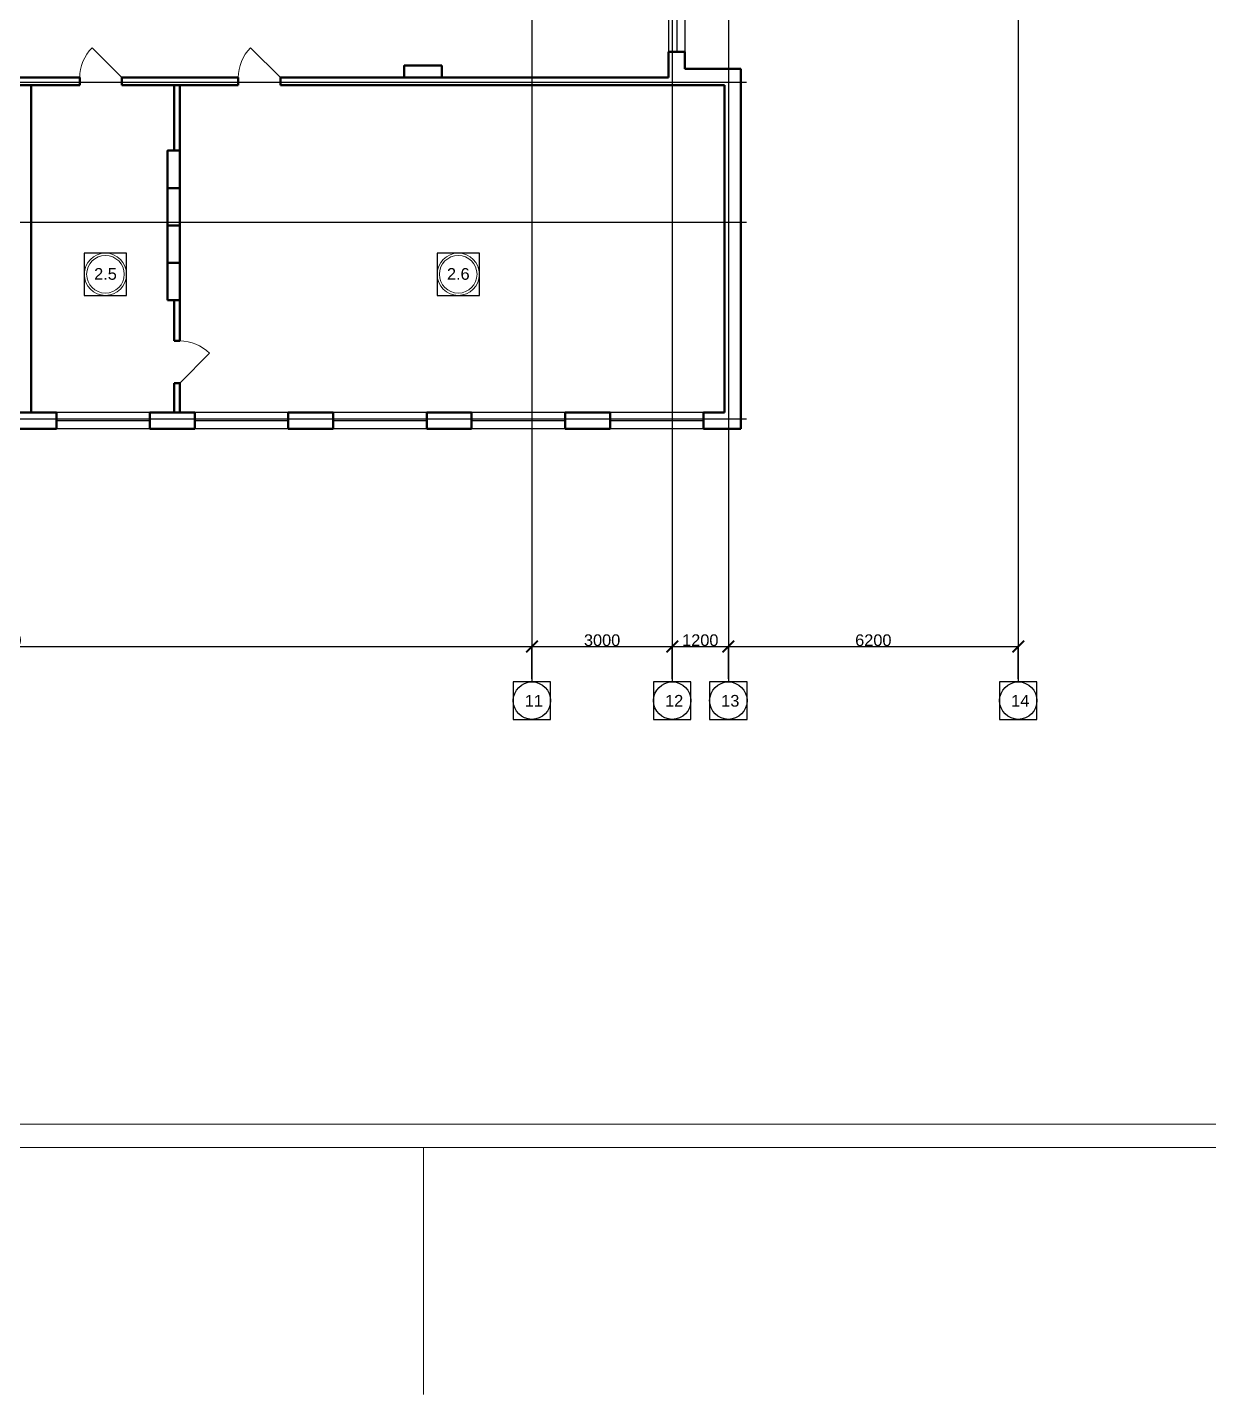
# Model space of a CAD drawing. Header units: metres. Extents: x -5 to 458, y -5 to 65.
# Drawn here: x 212.38 to 237.64, y -5.26 to 23.98 of the extents above; entities that cross this region are included whole.
import ezdxf
from ezdxf.enums import TextEntityAlignment as Align

# ---------------------------------------------------------------- set-up
doc = ezdxf.new("R2010")
doc.units = ezdxf.units.M
doc.linetypes.add('ACAD_ISO04W100', pattern=[30, 24, -3, 0, -3])
for name, color, linetype, lineweight in [('Level 50', 7, 'Continuous', 0), ('Двери', 250, 'Continuous', 5), ('Стены', 7, 'Continuous', 50)]:
    doc.layers.add(name, color=color, linetype=linetype, lineweight=lineweight)
for name, color, linetype in [('YOLO_TABLE', 1, 'Continuous'), ('Окна', 127, 'Continuous'), ('Оси', 30, 'Continuous'), ('Осн надпись', 7, 'Continuous'), ('размеры оси', 163, 'Continuous')]:
    doc.layers.add(name, color=color, linetype=linetype)
doc.styles.get("Standard").update_dxf_attribs({"font": 'arial.ttf'})
doc.styles.add('Style-Arial', font='arial.ttf')
doc.dimstyles.new('100', dxfattribs={"dimtxt": 0.25, "dimasz": 0.25, "dimexe": 0.0125, "dimexo": 0.0625, "dimgap": 0.0065, "dimtad": 1, "dimlfac": 1000, "dimtxsty": 'Standard', "dimblk": 'ARCHTICK', "dimcen": 0.25, "dimadec": 0, "dimazin": 0, "dimtfac": 1, "dimtmove": 0, "dimatfit": 3, "dimldrblk": 'ARCHTICK', "dimfxl": 1, "dimarcsym": 0})

# ---------------------------------------------------------------- blocks, each defined once
blk = doc.blocks.new('_ArchTick')
at = {"color": 0, "linetype": 'ByBlock', "const_width": 0.15}
blk.add_lwpolyline([(-0.5, -0.5), (0.5, 0.5)], dxfattribs=at)
blk = doc.blocks.new('*D141')
at = {"layer": 'Defpoints', "color": 0, "transparency": 16777216}
for p in [(223.166, 10.736), (200.366, 9.979), (223.166, 9.979)]:
    blk.add_point(p, dxfattribs=at)
at = {"layer": 'размеры оси', "color": 0, "lineweight": -2, "transparency": 16777216}
for p, q in [((200.366, 10.042), (200.366, 10.749)), ((200.366, 10.736), (223.166, 10.736)), ((223.166, 10.042), (223.166, 10.749))]:
    blk.add_line(p, q, dxfattribs=at)
at = {"layer": 'размеры оси', "color": 0, "lineweight": -2, "transparency": 16777216, "xscale": 0.25, "yscale": 0.25, "zscale": 0.25, "rotation": 180}
blk.add_blockref('_ArchTick', (200.366, 10.736), dxfattribs=at)
at = {"layer": 'размеры оси', "color": 0, "lineweight": -2, "transparency": 16777216, "xscale": 0.25, "yscale": 0.25, "zscale": 0.25}
blk.add_blockref('_ArchTick', (223.166, 10.736), dxfattribs=at)
at = {"layer": 'размеры оси', "color": 0, "transparency": 16777216, "insert": (211.766, 10.87), "char_height": 0.25, "attachment_point": 5}
blk.add_mtext('22800', dxfattribs=at)
blk = doc.blocks.new('*D142')
at = {"layer": 'Defpoints', "color": 0, "transparency": 16777216}
for p in [(226.166, 10.736), (223.166, 9.979), (226.166, 9.979)]:
    blk.add_point(p, dxfattribs=at)
at = {"layer": 'размеры оси', "color": 0, "lineweight": -2, "transparency": 16777216}
for p, q in [((223.166, 10.042), (223.166, 10.749)), ((223.166, 10.736), (226.166, 10.736)), ((226.166, 10.042), (226.166, 10.749))]:
    blk.add_line(p, q, dxfattribs=at)
at = {"layer": 'размеры оси', "color": 0, "lineweight": -2, "transparency": 16777216, "xscale": 0.25, "yscale": 0.25, "zscale": 0.25, "rotation": 180}
blk.add_blockref('_ArchTick', (223.166, 10.736), dxfattribs=at)
at = {"layer": 'размеры оси', "color": 0, "lineweight": -2, "transparency": 16777216, "xscale": 0.25, "yscale": 0.25, "zscale": 0.25}
blk.add_blockref('_ArchTick', (226.166, 10.736), dxfattribs=at)
at = {"layer": 'размеры оси', "color": 0, "transparency": 16777216, "insert": (224.666, 10.87), "char_height": 0.25, "attachment_point": 5}
blk.add_mtext('3000', dxfattribs=at)
blk = doc.blocks.new('*D143')
at = {"layer": 'Defpoints', "color": 0, "transparency": 16777216}
for p in [(227.366, 10.736), (226.166, 9.979), (227.366, 9.979)]:
    blk.add_point(p, dxfattribs=at)
at = {"layer": 'размеры оси', "color": 0, "lineweight": -2, "transparency": 16777216}
for p, q in [((226.166, 10.042), (226.166, 10.749)), ((226.166, 10.736), (227.366, 10.736)), ((227.366, 10.042), (227.366, 10.749))]:
    blk.add_line(p, q, dxfattribs=at)
at = {"layer": 'размеры оси', "color": 0, "lineweight": -2, "transparency": 16777216, "xscale": 0.25, "yscale": 0.25, "zscale": 0.25, "rotation": 180}
blk.add_blockref('_ArchTick', (226.166, 10.736), dxfattribs=at)
at = {"layer": 'размеры оси', "color": 0, "lineweight": -2, "transparency": 16777216, "xscale": 0.25, "yscale": 0.25, "zscale": 0.25}
blk.add_blockref('_ArchTick', (227.366, 10.736), dxfattribs=at)
at = {"layer": 'размеры оси', "color": 0, "transparency": 16777216, "insert": (226.766, 10.87), "char_height": 0.25, "attachment_point": 5}
blk.add_mtext('1200', dxfattribs=at)
blk = doc.blocks.new('*D144')
at = {"layer": 'Defpoints', "color": 0, "transparency": 16777216}
for p in [(233.566, 10.736), (227.366, 9.979), (233.566, 9.979)]:
    blk.add_point(p, dxfattribs=at)
at = {"layer": 'размеры оси', "color": 0, "lineweight": -2, "transparency": 16777216}
for p, q in [((227.366, 10.042), (227.366, 10.749)), ((227.366, 10.736), (233.566, 10.736)), ((233.566, 10.042), (233.566, 10.749))]:
    blk.add_line(p, q, dxfattribs=at)
at = {"layer": 'размеры оси', "color": 0, "lineweight": -2, "transparency": 16777216, "xscale": 0.25, "yscale": 0.25, "zscale": 0.25, "rotation": 180}
blk.add_blockref('_ArchTick', (227.366, 10.736), dxfattribs=at)
at = {"layer": 'размеры оси', "color": 0, "lineweight": -2, "transparency": 16777216, "xscale": 0.25, "yscale": 0.25, "zscale": 0.25}
blk.add_blockref('_ArchTick', (233.566, 10.736), dxfattribs=at)
at = {"layer": 'размеры оси', "color": 0, "transparency": 16777216, "insert": (230.466, 10.87), "char_height": 0.25, "attachment_point": 5}
blk.add_mtext('6200', dxfattribs=at)
blk = doc.blocks.new('*U49')
at = {"color": 7, "linetype": 'Continuous', "lineweight": 0}
blk.add_line((21.025, -34.987), (21.025, -29.7), dxfattribs=at)
at = {"color": 7, "linetype": 'Continuous', "lineweight": 0, "flags": 128}
blk.add_lwpolyline([(63.075, 29.7), (63.075, -29.7), (-63.075, -29.7), (-63.075, 29.7), (63.075, 29.7)], close=True, dxfattribs=at)
at = {"layer": 'Level 50', "color": 7, "linetype": 'Continuous', "lineweight": 13}
blk.add_line((62.575, -29.2), (-62.275, -29.2), dxfattribs=at)

msp = doc.modelspace()

# ---------------------------------------------------------------- linework, layer by layer
at = {"color": 7, "linetype": 'Continuous', "lineweight": 13}
for centre, radius in [((214.045507, 18.696042), 0.452013), ((214.045507, 18.696042), 0.402013), ((221.589615, 18.696042), 0.452013), ((221.589615, 18.696042), 0.402013)]:
    msp.add_circle(centre, radius, dxfattribs=at)
at = {"layer": 'YOLO_TABLE'}
for points in [[(213.593493, 18.244029), (214.49752, 18.244029), (214.49752, 19.148056), (213.593493, 19.148056)], [(221.137601, 18.244029), (222.041628, 18.244029), (222.041628, 19.148056), (221.137601, 19.148056)], [(222.765662, 9.179035), (223.565662, 9.179035), (223.565662, 9.979035), (222.765662, 9.979035)], [(225.765662, 9.179035), (226.565662, 9.179035), (226.565662, 9.979035), (225.765662, 9.979035)], [(226.965662, 9.179035), (227.765662, 9.179035), (227.765662, 9.979035), (226.965662, 9.979035)], [(233.165662, 9.179035), (233.965662, 9.179035), (233.965662, 9.979035), (233.165662, 9.979035)]]:
    msp.add_lwpolyline(points, close=True, dxfattribs=at)
at = {"layer": 'Двери'}
for p, q in [((214.396826, 22.900412), (213.760427, 23.536811)), ((217.785667, 22.900412), (217.149268, 23.536811)), ((215.635662, 16.370062), (216.272062, 17.006462))]:
    msp.add_line(p, q, dxfattribs=at)
for centre, start, end in [((214.396826, 22.900412), 135, 180), ((217.785667, 22.900412), 135, 180), ((215.635662, 16.370062), 45, 90)]:
    msp.add_arc(centre, 0.900004, start, end, dxfattribs=at)
at = {"layer": 'Окна'}
for p, q in [((226.085662, 25.450412), (226.085662, 23.450412)), ((226.260662, 25.450412), (226.260662, 23.450412)), ((226.435662, 25.450412), (226.435662, 23.450412)), ((214.995662, 15.740412), (212.995662, 15.740412)), ((214.995662, 15.565412), (212.995662, 15.565412)), ((217.955662, 15.740412), (215.955662, 15.740412)), ((217.955662, 15.565412), (215.955662, 15.565412)), ((220.915662, 15.740412), (218.915662, 15.740412)), ((220.915662, 15.565412), (218.915662, 15.565412)), ((223.875662, 15.740412), (221.875662, 15.740412)), ((223.875662, 15.565412), (221.875662, 15.565412)), ((226.835662, 15.740412), (224.835662, 15.740412)), ((226.835662, 15.565412), (224.835662, 15.565412)), ((214.995662, 15.390412), (212.995662, 15.390412)), ((217.955662, 15.390412), (215.955662, 15.390412)), ((220.915662, 15.390412), (218.915662, 15.390412)), ((223.875662, 15.390412), (221.875662, 15.390412)), ((226.835662, 15.390412), (224.835662, 15.390412))]:
    msp.add_line(p, q, dxfattribs=at)
at = {"layer": 'Оси', "linetype": 'ACAD_ISO04W100', "ltscale": 40}
for p, q in [((223.165662, 54.000412), (223.165662, 9.979035)), ((226.165662, 54.000412), (226.165662, 9.979035)), ((227.365662, 54.000412), (227.365662, 9.979035)), ((233.565662, 40.800412), (233.565662, 9.979035)), ((227.751562, 22.800412), (143.015965, 22.800412)), ((227.751562, 19.800412), (143.015965, 19.800412)), ((227.751562, 15.600412), (143.015965, 15.600412))]:
    msp.add_line(p, q, dxfattribs=at)
at = {"layer": 'Осн надпись', "ltscale": 40}
for centre in [(223.165662, 9.579035), (226.165662, 9.579035), (227.365662, 9.579035), (233.565662, 9.579035)]:
    msp.add_circle(centre, 0.4, dxfattribs=at)
at = {"layer": 'Стены'}
for p, q in [((226.085662, 23.450412), (226.435662, 23.450412)), ((226.085662, 23.450412), (226.085662, 22.900412)), ((226.435662, 23.090412), (226.435662, 23.450412)), ((211.696826, 22.900412), (213.496822, 22.900412)), ((213.496822, 22.900412), (213.496822, 22.740412)), ((214.396822, 22.900412), (214.396822, 22.740412)), ((214.396826, 22.900412), (216.885662, 22.900412)), ((216.885662, 22.900412), (216.885662, 22.740412)), ((217.785662, 22.900412), (217.785662, 22.740412)), ((217.785667, 22.900412), (226.085662, 22.900412)), ((227.635662, 23.090412), (226.435662, 23.090412)), ((227.635662, 15.390412), (227.635662, 23.090412)), ((211.696822, 22.740412), (213.496822, 22.740412)), ((212.455662, 22.740412), (212.455662, 15.740412)), ((214.396822, 22.740412), (216.885662, 22.740412)), ((215.515662, 21.340412), (215.515662, 22.740412)), ((215.635662, 17.270062), (215.635662, 22.740412)), ((217.785662, 22.740412), (227.285662, 22.740412)), ((227.285662, 15.740412), (227.285662, 22.740412)), ((215.515662, 17.270062), (215.515662, 18.140412)), ((215.515662, 17.270062), (215.635662, 17.270062)), ((215.515662, 15.740412), (215.515662, 16.370062)), ((215.515662, 16.370062), (215.635662, 16.370062)), ((215.635662, 15.740412), (215.635662, 16.370062)), ((212.995662, 15.740412), (212.035662, 15.740412)), ((212.995662, 15.740412), (212.995662, 15.390412)), ((215.955662, 15.740412), (214.995662, 15.740412)), ((214.995662, 15.740412), (214.995662, 15.390412)), ((215.955662, 15.740412), (215.955662, 15.390412)), ((218.915662, 15.740412), (217.955662, 15.740412)), ((217.955662, 15.740412), (217.955662, 15.390412)), ((218.915662, 15.740412), (218.915662, 15.390412)), ((221.875662, 15.740412), (220.915662, 15.740412)), ((220.915662, 15.740412), (220.915662, 15.390412)), ((221.875662, 15.740412), (221.875662, 15.390412)), ((224.835662, 15.740412), (223.875662, 15.740412)), ((223.875662, 15.740412), (223.875662, 15.390412)), ((224.835662, 15.740412), (224.835662, 15.390412)), ((227.285662, 15.740412), (226.835662, 15.740412)), ((226.835662, 15.740412), (226.835662, 15.390412)), ((212.995662, 15.390412), (212.035662, 15.390412)), ((215.955662, 15.390412), (214.995662, 15.390412)), ((218.915662, 15.390412), (217.955662, 15.390412)), ((221.875662, 15.390412), (220.915662, 15.390412)), ((224.835662, 15.390412), (223.875662, 15.390412)), ((227.635662, 15.390412), (226.835662, 15.390412))]:
    msp.add_line(p, q, dxfattribs=at)
for points in [[(221.235662, 23.160412), (221.235662, 22.900412), (220.435662, 22.900412), (220.435662, 23.160412)], [(215.375662, 20.540412), (215.635662, 20.540412), (215.635662, 21.340412), (215.375662, 21.340412)], [(215.375662, 19.740412), (215.635662, 19.740412), (215.635662, 20.540412), (215.375662, 20.540412)], [(215.375662, 18.940412), (215.635662, 18.940412), (215.635662, 19.740412), (215.375662, 19.740412)], [(215.375662, 18.140412), (215.635662, 18.140412), (215.635662, 18.940412), (215.375662, 18.940412)]]:
    msp.add_lwpolyline(points, close=True, dxfattribs=at)

# ---------------------------------------------------------------- block references
at = {"layer": 'Level 50', "color": 7, "linetype": 'Continuous', "lineweight": 13}
msp.add_blockref('*U49', (199.822091, 29.726332), dxfattribs=at)

# ---------------------------------------------------------------- texts
at = {"color": 7, "linetype": 'Continuous', "lineweight": 13, "style": 'Style-Arial'}
for s, p in [('2.5', (213.803952, 18.828792)), ('2.6', (221.34806, 18.828792))]:
    msp.add_text(s, height=0.25, dxfattribs=at).set_placement(p, align=Align.TOP_LEFT)
at = {"layer": 'Осн надпись', "char_height": 0.25, "attachment_point": 1}
for s, insert in [('11', (223.013123, 9.700917)), ('12', (226.013123, 9.700917)), ('13', (227.213123, 9.700917)), ('14', (233.413123, 9.700917))]:
    msp.add_mtext_dynamic_manual_height_columns(s, width=0.25, gutter_width=0.0125, heights=[0], dxfattribs=dict(at, insert=insert))

# ---------------------------------------------------------------- dimensions: what is measured, and where the dimension line sits
at = {"layer": 'размеры оси'}
for base, p1, p2, picture, middle in [((223.165662, 10.736229), (200.365662, 9.979035), (223.165662, 9.979035), '*D141', (211.765662, 10.870372)), ((226.165662, 10.736229), (223.165662, 9.979035), (226.165662, 9.979035), '*D142', (224.665662, 10.870457)), ((227.365662, 10.736229), (226.165662, 9.979035), (227.365662, 9.979035), '*D143', (226.765662, 10.870372)), ((233.565662, 10.736229), (227.365662, 9.979035), (233.565662, 9.979035), '*D144', (230.465662, 10.870372))]:
    dim = msp.add_linear_dim(base=base, p1=p1, p2=p2, dimstyle='100', override={"dimtmove": 1, "dimfxl": 0}, dxfattribs=at)
    dim.commit()
    dim.dimension.update_dxf_attribs({"geometry": picture, "text_midpoint": middle})

doc.saveas('drawing.dxf')
